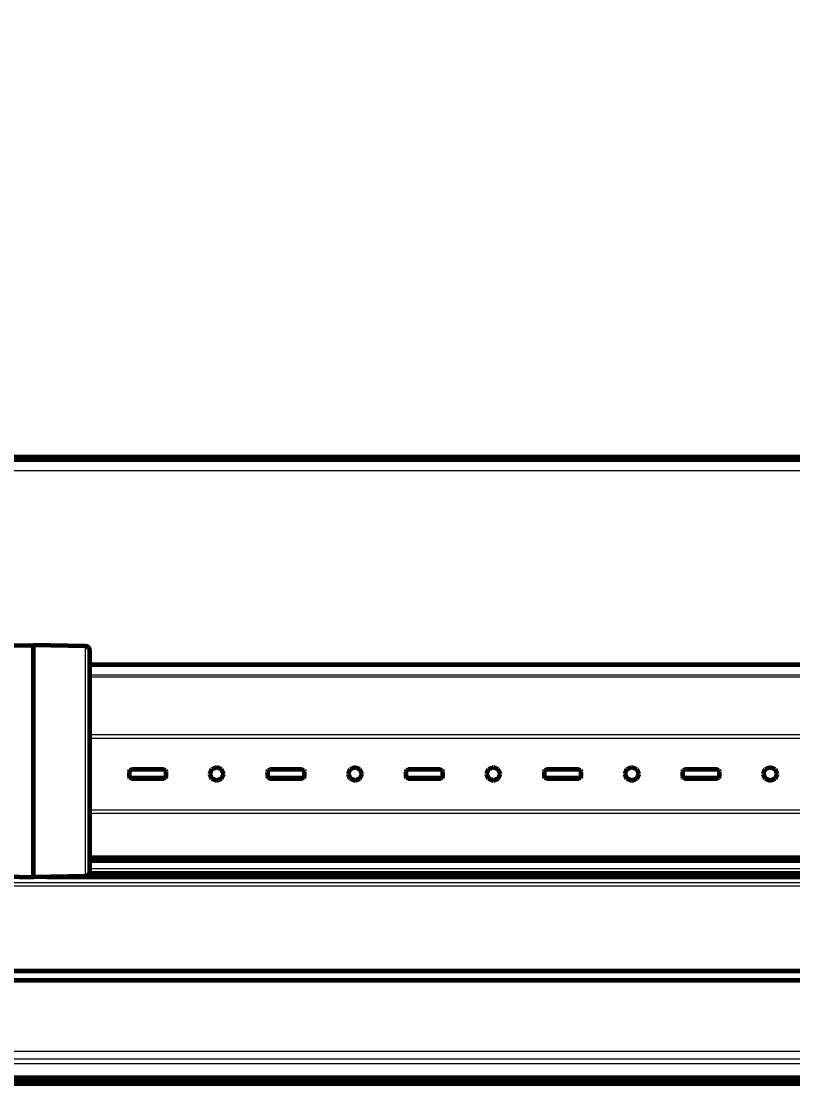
# Model space of a CAD drawing. Header units: millimetres. Extents: x 0 to 841, y 0 to 594.
# Drawn here: x 197.7 to 239.5, y 507.1 to 564.7 of the extents above; entities that cross this region are included whole.
import ezdxf

# ---------------------------------------------------------------- set-up
doc = ezdxf.new("R2010")
doc.units = ezdxf.units.MM
doc.linetypes.add('K5LT_BASIC', pattern=[0])
doc.linetypes.add('K5LT_THIN', pattern=[0])
doc.layers.add('Системный слой', color=7, linetype='Continuous')
doc.layers.add('Системный слой (1)', color=7, linetype='Continuous', true_color=0x909090)
doc.styles.add('KDIMTEXTSTYLE', font='GOST_AU.SHX', dxfattribs={"width": 0.96, "oblique": 15, "height": 5})
doc.dimstyles.new('KDIMSTYLE (0.25)', dxfattribs={"dimtxt": 5, "dimasz": 1, "dimexe": 2, "dimexo": 0, "dimgap": 1, "dimtad": 1, "dimlfac": 4, "dimtxsty": 'KDIMTEXTSTYLE', "dimsah": 1, "dimcen": 0, "dimdle": 1, "dimadec": 0, "dimazin": 0, "dimtfac": 0.667, "dimtmove": 0, "dimatfit": 3, "dimfxl": 1, "dimtvp": 1, "dimtolj": 1, "dimtzin": 0, "dimarcsym": 0})
pattern_1 = [(45, (0, 0), (-3.535534, 3.535534), [])]

# ---------------------------------------------------------------- blocks, each defined once
blk = doc.blocks.new('U360')
at = {"layer": 'Системный слой (1)', "color": 7, "linetype": 'K5LT_THIN', "lineweight": 18}
blk.add_line((201.433, 529.798), (269.558, 529.798), dxfattribs=at)
blk = doc.blocks.new('U361')
at = {"layer": 'Системный слой (1)', "color": 5, "linetype": 'K5LT_BASIC', "lineweight": 60, "true_color": 0x0000ff}
blk.add_line((201.433, 519.345), (278.989, 519.345), dxfattribs=at)
blk = doc.blocks.new('U362')
at = {"layer": 'Системный слой (1)', "color": 7, "linetype": 'K5LT_THIN', "lineweight": 18}
blk.add_line((201.433, 519.4), (278.99, 519.4), dxfattribs=at)
blk = doc.blocks.new('U363')
at = {"layer": 'Системный слой (1)', "color": 7, "linetype": 'K5LT_THIN', "lineweight": 18}
blk.add_line((201.433, 529.142), (269.558, 529.142), dxfattribs=at)
blk = doc.blocks.new('U364')
at = {"layer": 'Системный слой (1)', "color": 5, "linetype": 'K5LT_BASIC', "lineweight": 60, "true_color": 0x0000ff}
blk.add_line((201.433, 529.801), (269.558, 529.801), dxfattribs=at)
blk = doc.blocks.new('U365')
at = {"layer": 'Системный слой (1)', "color": 7, "linetype": 'K5LT_THIN', "lineweight": 18}
blk.add_line((201.433, 521.934), (279.039, 521.934), dxfattribs=at)
blk = doc.blocks.new('U366')
at = {"layer": 'Системный слой (1)', "color": 7, "linetype": 'K5LT_THIN', "lineweight": 18}
blk.add_line((201.433, 525.809), (269.558, 525.809), dxfattribs=at)
blk = doc.blocks.new('U367')
at = {"layer": 'Системный слой (1)', "color": 7, "linetype": 'K5LT_THIN', "lineweight": 18}
blk.add_line((201.433, 521.752), (279.036, 521.752), dxfattribs=at)
blk = doc.blocks.new('U368')
at = {"layer": 'Системный слой (1)', "color": 7, "linetype": 'K5LT_THIN', "lineweight": 18}
blk.add_line((201.433, 526.013), (269.558, 526.013), dxfattribs=at)
blk = doc.blocks.new('U369')
at = {"layer": 'Системный слой (1)', "color": 7, "linetype": 'K5LT_THIN', "lineweight": 18}
blk.add_line((201.433, 529.249), (269.558, 529.249), dxfattribs=at)
blk = doc.blocks.new('U372')
at = {"layer": 'Системный слой (1)', "color": 5, "linetype": 'K5LT_BASIC', "lineweight": 60, "true_color": 0x0000ff}
for p, q in [((237.933, 523.882), (238.05, 523.623)), ((238.05, 523.623), (238.308, 523.521)), ((238.308, 523.521), (238.573, 523.63)), ((238.573, 523.63), (238.683, 523.882))]:
    blk.add_line(p, q, dxfattribs=at)
blk = doc.blocks.new('U373')
at = {"layer": 'Системный слой (1)', "color": 5, "linetype": 'K5LT_BASIC', "lineweight": 60, "true_color": 0x0000ff}
for p, q in [((226.058, 523.748), (226.094, 523.66)), ((226.094, 523.66), (226.183, 523.624))]:
    blk.add_line(p, q, dxfattribs=at)
blk = doc.blocks.new('U375')
at = {"layer": 'Системный слой (1)', "color": 5, "linetype": 'K5LT_BASIC', "lineweight": 60, "true_color": 0x0000ff}
for p, q in [((211.058, 523.748), (211.094, 523.66)), ((211.094, 523.66), (211.183, 523.624))]:
    blk.add_line(p, q, dxfattribs=at)
blk = doc.blocks.new('U376')
at = {"layer": 'Системный слой (1)', "color": 5, "linetype": 'K5LT_BASIC', "lineweight": 60, "true_color": 0x0000ff}
for p, q in [((203.594, 524.083), (203.558, 523.995)), ((203.683, 524.119), (203.594, 524.083))]:
    blk.add_line(p, q, dxfattribs=at)
blk = doc.blocks.new('U378')
at = {"layer": 'Системный слой (1)', "color": 5, "linetype": 'K5LT_BASIC', "lineweight": 60, "true_color": 0x0000ff}
for p, q in [((205.433, 523.645), (205.521, 523.681)), ((205.521, 523.681), (205.558, 523.769))]:
    blk.add_line(p, q, dxfattribs=at)
blk = doc.blocks.new('U390')
at = {"layer": 'Системный слой (1)', "color": 5, "linetype": 'K5LT_BASIC', "lineweight": 60, "true_color": 0x0000ff}
for p, q in [((230.543, 524.134), (230.433, 523.871)), ((230.808, 524.243), (230.543, 524.134)), ((231.073, 524.134), (230.808, 524.243)), ((231.183, 523.871), (231.073, 524.134)), ((230.433, 523.871), (230.543, 523.609)), ((230.543, 523.609), (230.808, 523.5)), ((230.808, 523.5), (231.073, 523.609)), ((231.073, 523.609), (231.183, 523.871))]:
    blk.add_line(p, q, dxfattribs=at)
blk = doc.blocks.new('U397')
at = {"layer": 'Системный слой (1)', "color": 5, "linetype": 'K5LT_BASIC', "lineweight": 60, "true_color": 0x0000ff}
for p, q in [((205.521, 524.083), (205.433, 524.119)), ((205.558, 523.995), (205.521, 524.083))]:
    blk.add_line(p, q, dxfattribs=at)
blk = doc.blocks.new('U399')
at = {"layer": 'Системный слой (1)', "color": 5, "linetype": 'K5LT_BASIC', "lineweight": 60, "true_color": 0x0000ff}
for p, q in [((220.433, 523.624), (220.521, 523.66)), ((220.521, 523.66), (220.558, 523.748))]:
    blk.add_line(p, q, dxfattribs=at)
blk = doc.blocks.new('U402')
at = {"layer": 'Системный слой (1)', "color": 5, "linetype": 'K5LT_BASIC', "lineweight": 60, "true_color": 0x0000ff}
for p, q in [((218.558, 523.748), (218.594, 523.66)), ((218.594, 523.66), (218.683, 523.624))]:
    blk.add_line(p, q, dxfattribs=at)
blk = doc.blocks.new('U408')
at = {"layer": 'Системный слой (1)', "color": 5, "linetype": 'K5LT_BASIC', "lineweight": 60, "true_color": 0x0000ff}
for p, q in [((233.558, 523.748), (233.594, 523.66)), ((233.594, 523.66), (233.683, 523.624))]:
    blk.add_line(p, q, dxfattribs=at)
blk = doc.blocks.new('U415')
at = {"layer": 'Системный слой (1)', "color": 5, "linetype": 'K5LT_BASIC', "lineweight": 60, "true_color": 0x0000ff}
for p, q in [((208.043, 524.134), (207.933, 523.871)), ((208.308, 524.243), (208.043, 524.134)), ((208.573, 524.134), (208.308, 524.243)), ((208.683, 523.871), (208.573, 524.134)), ((207.933, 523.871), (208.043, 523.609)), ((208.043, 523.609), (208.308, 523.5)), ((208.308, 523.5), (208.573, 523.609)), ((208.573, 523.609), (208.683, 523.871))]:
    blk.add_line(p, q, dxfattribs=at)
blk = doc.blocks.new('U417')
at = {"layer": 'Системный слой (1)', "color": 5, "linetype": 'K5LT_BASIC', "lineweight": 60, "true_color": 0x0000ff}
for p, q in [((230.433, 523.882), (230.55, 523.623)), ((230.55, 523.623), (230.808, 523.521)), ((230.808, 523.521), (231.073, 523.63)), ((231.073, 523.63), (231.183, 523.882))]:
    blk.add_line(p, q, dxfattribs=at)
blk = doc.blocks.new('U423')
at = {"layer": 'Системный слой (1)', "color": 5, "linetype": 'K5LT_BASIC', "lineweight": 60, "true_color": 0x0000ff}
for p, q in [((235.433, 523.645), (235.521, 523.681)), ((235.521, 523.681), (235.558, 523.769))]:
    blk.add_line(p, q, dxfattribs=at)
blk = doc.blocks.new('U426')
at = {"layer": 'Системный слой (1)', "color": 5, "linetype": 'K5LT_BASIC', "lineweight": 60, "true_color": 0x0000ff}
for p, q in [((203.558, 523.748), (203.594, 523.66)), ((203.594, 523.66), (203.683, 523.624))]:
    blk.add_line(p, q, dxfattribs=at)
blk = doc.blocks.new('U430')
at = {"layer": 'Системный слой (1)', "color": 5, "linetype": 'K5LT_BASIC', "lineweight": 60, "true_color": 0x0000ff}
for p, q in [((226.058, 523.769), (226.094, 523.681)), ((226.094, 523.681), (226.183, 523.645))]:
    blk.add_line(p, q, dxfattribs=at)
blk = doc.blocks.new('U438')
at = {"layer": 'Системный слой (1)', "color": 5, "linetype": 'K5LT_BASIC', "lineweight": 60, "true_color": 0x0000ff}
for p, q in [((233.594, 524.083), (233.558, 523.995)), ((233.683, 524.119), (233.594, 524.083))]:
    blk.add_line(p, q, dxfattribs=at)
blk = doc.blocks.new('U455')
at = {"layer": 'Системный слой (1)', "color": 5, "linetype": 'K5LT_BASIC', "lineweight": 60, "true_color": 0x0000ff}
for p, q in [((215.433, 523.882), (215.55, 523.623)), ((215.55, 523.623), (215.808, 523.521)), ((215.808, 523.521), (216.073, 523.63)), ((216.073, 523.63), (216.183, 523.882))]:
    blk.add_line(p, q, dxfattribs=at)
blk = doc.blocks.new('U456')
at = {"layer": 'Системный слой (1)', "color": 5, "linetype": 'K5LT_BASIC', "lineweight": 60, "true_color": 0x0000ff}
for p, q in [((222.933, 523.882), (223.05, 523.623)), ((223.05, 523.623), (223.308, 523.521)), ((223.308, 523.521), (223.573, 523.63)), ((223.573, 523.63), (223.683, 523.882))]:
    blk.add_line(p, q, dxfattribs=at)
blk = doc.blocks.new('U467')
at = {"layer": 'Системный слой (1)', "color": 5, "linetype": 'K5LT_BASIC', "lineweight": 60, "true_color": 0x0000ff}
for p, q in [((218.594, 524.083), (218.558, 523.995)), ((218.683, 524.119), (218.594, 524.083))]:
    blk.add_line(p, q, dxfattribs=at)
blk = doc.blocks.new('U478')
at = {"layer": 'Системный слой (1)', "color": 5, "linetype": 'K5LT_BASIC', "lineweight": 60, "true_color": 0x0000ff}
for p, q in [((215.543, 524.134), (215.433, 523.871)), ((215.808, 524.243), (215.543, 524.134)), ((216.073, 524.134), (215.808, 524.243)), ((216.183, 523.871), (216.073, 524.134)), ((215.433, 523.871), (215.543, 523.609)), ((215.543, 523.609), (215.808, 523.5)), ((215.808, 523.5), (216.073, 523.609)), ((216.073, 523.609), (216.183, 523.871))]:
    blk.add_line(p, q, dxfattribs=at)
blk = doc.blocks.new('U490')
at = {"layer": 'Системный слой (1)', "color": 5, "linetype": 'K5LT_BASIC', "lineweight": 60, "true_color": 0x0000ff}
for p, q in [((235.521, 524.083), (235.433, 524.119)), ((235.558, 523.995), (235.521, 524.083))]:
    blk.add_line(p, q, dxfattribs=at)
blk = doc.blocks.new('U498')
at = {"layer": 'Системный слой (1)', "color": 5, "linetype": 'K5LT_BASIC', "lineweight": 60, "true_color": 0x0000ff}
for p, q in [((218.558, 523.769), (218.594, 523.681)), ((218.594, 523.681), (218.683, 523.645))]:
    blk.add_line(p, q, dxfattribs=at)
blk = doc.blocks.new('U501')
at = {"layer": 'Системный слой (1)', "color": 5, "linetype": 'K5LT_BASIC', "lineweight": 60, "true_color": 0x0000ff}
for p, q in [((233.558, 523.769), (233.594, 523.681)), ((233.594, 523.681), (233.683, 523.645))]:
    blk.add_line(p, q, dxfattribs=at)
blk = doc.blocks.new('U505')
at = {"layer": 'Системный слой (1)', "color": 5, "linetype": 'K5LT_BASIC', "lineweight": 60, "true_color": 0x0000ff}
for p, q in [((235.433, 523.624), (235.521, 523.66)), ((235.521, 523.66), (235.558, 523.748))]:
    blk.add_line(p, q, dxfattribs=at)
blk = doc.blocks.new('U512')
at = {"layer": 'Системный слой (1)', "color": 5, "linetype": 'K5LT_BASIC', "lineweight": 60, "true_color": 0x0000ff}
for p, q in [((227.933, 523.624), (228.021, 523.66)), ((228.021, 523.66), (228.058, 523.748))]:
    blk.add_line(p, q, dxfattribs=at)
blk = doc.blocks.new('U513')
at = {"layer": 'Системный слой (1)', "color": 5, "linetype": 'K5LT_BASIC', "lineweight": 60, "true_color": 0x0000ff}
for p, q in [((223.043, 524.134), (222.933, 523.871)), ((223.308, 524.243), (223.043, 524.134)), ((223.573, 524.134), (223.308, 524.243)), ((223.683, 523.871), (223.573, 524.134)), ((222.933, 523.871), (223.043, 523.609)), ((223.043, 523.609), (223.308, 523.5)), ((223.308, 523.5), (223.573, 523.609)), ((223.573, 523.609), (223.683, 523.871))]:
    blk.add_line(p, q, dxfattribs=at)
blk = doc.blocks.new('U515')
at = {"layer": 'Системный слой (1)', "color": 5, "linetype": 'K5LT_BASIC', "lineweight": 60, "true_color": 0x0000ff}
for p, q in [((212.933, 523.624), (213.021, 523.66)), ((213.021, 523.66), (213.058, 523.748))]:
    blk.add_line(p, q, dxfattribs=at)
blk = doc.blocks.new('U516')
at = {"layer": 'Системный слой (1)', "color": 5, "linetype": 'K5LT_BASIC', "lineweight": 60, "true_color": 0x0000ff}
for p, q in [((228.021, 524.083), (227.933, 524.119)), ((228.058, 523.995), (228.021, 524.083))]:
    blk.add_line(p, q, dxfattribs=at)
blk = doc.blocks.new('U528')
at = {"layer": 'Системный слой (1)', "color": 5, "linetype": 'K5LT_BASIC', "lineweight": 60, "true_color": 0x0000ff}
for p, q in [((227.933, 523.645), (228.021, 523.681)), ((228.021, 523.681), (228.058, 523.769))]:
    blk.add_line(p, q, dxfattribs=at)
blk = doc.blocks.new('U530')
at = {"layer": 'Системный слой (1)', "color": 5, "linetype": 'K5LT_BASIC', "lineweight": 60, "true_color": 0x0000ff}
for p, q in [((211.094, 524.083), (211.058, 523.995)), ((211.183, 524.119), (211.094, 524.083))]:
    blk.add_line(p, q, dxfattribs=at)
blk = doc.blocks.new('U532')
at = {"layer": 'Системный слой (1)', "color": 5, "linetype": 'K5LT_BASIC', "lineweight": 60, "true_color": 0x0000ff}
for p, q in [((212.933, 523.645), (213.021, 523.681)), ((213.021, 523.681), (213.058, 523.769))]:
    blk.add_line(p, q, dxfattribs=at)
blk = doc.blocks.new('U537')
at = {"layer": 'Системный слой (1)', "color": 5, "linetype": 'K5LT_BASIC', "lineweight": 60, "true_color": 0x0000ff}
for p, q in [((203.558, 523.769), (203.594, 523.681)), ((203.594, 523.681), (203.683, 523.645))]:
    blk.add_line(p, q, dxfattribs=at)
blk = doc.blocks.new('U542')
at = {"layer": 'Системный слой (1)', "color": 5, "linetype": 'K5LT_BASIC', "lineweight": 60, "true_color": 0x0000ff}
for p, q in [((220.433, 523.645), (220.521, 523.681)), ((220.521, 523.681), (220.558, 523.769))]:
    blk.add_line(p, q, dxfattribs=at)
blk = doc.blocks.new('U551')
at = {"layer": 'Системный слой (1)', "color": 5, "linetype": 'K5LT_BASIC', "lineweight": 60, "true_color": 0x0000ff}
for p, q in [((207.933, 523.882), (208.05, 523.623)), ((208.05, 523.623), (208.308, 523.521)), ((208.308, 523.521), (208.573, 523.63)), ((208.573, 523.63), (208.683, 523.882))]:
    blk.add_line(p, q, dxfattribs=at)
blk = doc.blocks.new('U561')
at = {"layer": 'Системный слой (1)', "color": 5, "linetype": 'K5LT_BASIC', "lineweight": 60, "true_color": 0x0000ff}
for p, q in [((205.433, 523.624), (205.521, 523.66)), ((205.521, 523.66), (205.558, 523.748))]:
    blk.add_line(p, q, dxfattribs=at)
blk = doc.blocks.new('U578')
at = {"layer": 'Системный слой (1)', "color": 5, "linetype": 'K5LT_BASIC', "lineweight": 60, "true_color": 0x0000ff}
for p, q in [((226.094, 524.083), (226.058, 523.995)), ((226.183, 524.119), (226.094, 524.083))]:
    blk.add_line(p, q, dxfattribs=at)
blk = doc.blocks.new('U581')
at = {"layer": 'Системный слой (1)', "color": 5, "linetype": 'K5LT_BASIC', "lineweight": 60, "true_color": 0x0000ff}
for p, q in [((211.058, 523.769), (211.094, 523.681)), ((211.094, 523.681), (211.183, 523.645))]:
    blk.add_line(p, q, dxfattribs=at)
blk = doc.blocks.new('U591')
at = {"layer": 'Системный слой (1)', "color": 5, "linetype": 'K5LT_BASIC', "lineweight": 60, "true_color": 0x0000ff}
for p, q in [((220.521, 524.083), (220.433, 524.119)), ((220.558, 523.995), (220.521, 524.083))]:
    blk.add_line(p, q, dxfattribs=at)
blk = doc.blocks.new('U599')
at = {"layer": 'Системный слой (1)', "color": 5, "linetype": 'K5LT_BASIC', "lineweight": 60, "true_color": 0x0000ff}
for p, q in [((238.043, 524.134), (237.933, 523.871)), ((238.308, 524.243), (238.043, 524.134)), ((238.573, 524.134), (238.308, 524.243)), ((238.683, 523.871), (238.573, 524.134)), ((237.933, 523.871), (238.043, 523.609)), ((238.043, 523.609), (238.308, 523.5)), ((238.308, 523.5), (238.573, 523.609)), ((238.573, 523.609), (238.683, 523.871))]:
    blk.add_line(p, q, dxfattribs=at)
blk = doc.blocks.new('U600')
at = {"layer": 'Системный слой (1)', "color": 5, "linetype": 'K5LT_BASIC', "lineweight": 60, "true_color": 0x0000ff}
for p, q in [((213.021, 524.083), (212.933, 524.119)), ((213.058, 523.995), (213.021, 524.083))]:
    blk.add_line(p, q, dxfattribs=at)
blk = doc.blocks.new('U608')
at = {"layer": 'Системный слой (1)', "color": 5, "linetype": 'K5LT_BASIC', "lineweight": 60, "true_color": 0x0000ff}
blk.add_line((157.307, 507.248), (278.764, 507.248), dxfattribs=at)
blk = doc.blocks.new('U609')
at = {"layer": 'Системный слой (1)', "color": 5, "linetype": 'K5LT_BASIC', "lineweight": 60, "true_color": 0x0000ff}
blk.add_line((278.761, 507.085), (157.307, 507.085), dxfattribs=at)
blk = doc.blocks.new('U610')
at = {"layer": 'Системный слой (1)', "color": 7, "linetype": 'K5LT_THIN', "lineweight": 18}
blk.add_line((201.433, 518.749), (259.558, 518.749), dxfattribs=at)
blk = doc.blocks.new('U611')
at = {"layer": 'Системный слой (1)', "color": 7, "linetype": 'K5LT_THIN', "lineweight": 18}
blk.add_line((201.431, 518.56), (259.558, 518.56), dxfattribs=at)
blk = doc.blocks.new('U612')
at = {"layer": 'Системный слой (1)', "color": 5, "linetype": 'K5LT_BASIC', "lineweight": 60, "true_color": 0x0000ff}
blk.add_line((201.433, 519.194), (259.558, 519.194), dxfattribs=at)
blk = doc.blocks.new('U613')
at = {"layer": 'Системный слой (1)', "color": 5, "linetype": 'K5LT_BASIC', "lineweight": 60, "true_color": 0x0000ff}
blk.add_line((199.088, 518.299), (259.558, 518.299), dxfattribs=at)
blk = doc.blocks.new('U614')
at = {"layer": 'Системный слой (1)', "color": 7, "linetype": 'K5LT_THIN', "lineweight": 18}
blk.add_line((157.307, 518), (278.963, 518), dxfattribs=at)
blk = doc.blocks.new('U615')
at = {"layer": 'Системный слой (1)', "color": 5, "linetype": 'K5LT_BASIC', "lineweight": 60, "true_color": 0x0000ff}
blk.add_line((157.307, 507.41), (278.767, 507.41), dxfattribs=at)
blk = doc.blocks.new('U616')
at = {"layer": 'Системный слой (1)', "color": 7, "linetype": 'K5LT_THIN', "lineweight": 18}
blk.add_line((184.558, 518.243), (259.558, 518.243), dxfattribs=at)
blk = doc.blocks.new('U617')
at = {"layer": 'Системный слой (1)', "color": 5, "linetype": 'K5LT_BASIC', "lineweight": 60, "true_color": 0x0000ff}
blk.add_line((157.307, 513.198), (278.871, 513.198), dxfattribs=at)
blk = doc.blocks.new('U618')
at = {"layer": 'Системный слой (1)', "color": 7, "linetype": 'K5LT_THIN', "lineweight": 18}
blk.add_line((157.307, 508.438), (278.784, 508.438), dxfattribs=at)
blk = doc.blocks.new('U619')
at = {"layer": 'Системный слой (1)', "color": 5, "linetype": 'K5LT_BASIC', "lineweight": 60, "true_color": 0x0000ff}
blk.add_line((157.307, 512.706), (278.862, 512.706), dxfattribs=at)
blk = doc.blocks.new('U620')
at = {"layer": 'Системный слой (1)', "color": 7, "linetype": 'K5LT_THIN', "lineweight": 18}
blk.add_line((157.307, 507.512), (278.768, 507.512), dxfattribs=at)
blk = doc.blocks.new('U621')
at = {"layer": 'Системный слой (1)', "color": 7, "linetype": 'K5LT_THIN', "lineweight": 18}
blk.add_line((157.307, 517.819), (278.96, 517.819), dxfattribs=at)
blk = doc.blocks.new('U622')
at = {"layer": 'Системный слой (1)', "color": 7, "linetype": 'K5LT_THIN', "lineweight": 18}
blk.add_line((157.307, 508.182), (278.78, 508.182), dxfattribs=at)
blk = doc.blocks.new('U623')
at = {"layer": 'Системный слой (1)', "color": 5, "linetype": 'K5LT_BASIC', "lineweight": 60, "true_color": 0x0000ff}
blk.add_line((201.415, 518.5), (259.558, 518.5), dxfattribs=at)
blk = doc.blocks.new('U624')
at = {"layer": 'Системный слой (1)', "color": 7, "linetype": 'K5LT_THIN', "lineweight": 18}
blk.add_line((157.307, 508.857), (278.792, 508.857), dxfattribs=at)
blk = doc.blocks.new('U643')
at = {"layer": 'Системный слой (1)', "color": 5, "linetype": 'K5LT_BASIC', "lineweight": 60, "true_color": 0x0000ff}
for p, q in [((201.433, 528.166), (201.433, 530.553)), ((201.433, 518.593), (201.433, 528.166))]:
    blk.add_line(p, q, dxfattribs=at)
blk = doc.blocks.new('U644')
at = {"layer": 'Системный слой (1)', "color": 7, "linetype": 'K5LT_THIN', "lineweight": 18}
for p, q in [((201.188, 528.317), (201.188, 530.803)), ((201.188, 518.343), (201.188, 528.317))]:
    blk.add_line(p, q, dxfattribs=at)
blk = doc.blocks.new('U645')
at = {"layer": 'Системный слой (1)', "color": 7, "linetype": 'K5LT_THIN', "lineweight": 18}
blk.add_line((279.418, 540.31), (157.307, 540.31), dxfattribs=at)
blk = doc.blocks.new('U646')
at = {"layer": 'Системный слой (1)', "color": 5, "linetype": 'K5LT_BASIC', "lineweight": 60, "true_color": 0x0000ff}
blk.add_line((279.43, 540.898), (157.307, 540.898), dxfattribs=at)
blk = doc.blocks.new('U647')
at = {"layer": 'Системный слой (1)', "color": 5, "linetype": 'K5LT_BASIC', "lineweight": 60, "true_color": 0x0000ff}
blk.add_line((157.307, 541.06), (279.433, 541.06), dxfattribs=at)
blk = doc.blocks.new('KDIMARROW_01')
at = {"layer": 'Системный слой'}
blk.add_hatch(color=0, dxfattribs=at).paths.add_polyline_path([(0, 0), (-5, 0.658), (-4.5, 0), (-5, -0.658)])
at = {"layer": 'Системный слой', "color": 0, "linetype": 'K5LT_THIN', "lineweight": 18}
for p, q in [((-4.5, 0), (-5, 0.658)), ((-5, 0.658), (0, 0)), ((0, 0), (-5, -0.658)), ((-5, -0.658), (-4.5, 0))]:
    blk.add_line(p, q, dxfattribs=at)
at = {"layer": 'Системный слой (1)', "color": 0, "linetype": 'K5LT_THIN', "lineweight": 18}
blk.add_line((0, 0), (-1, 0), dxfattribs=at)

msp = doc.modelspace()

# ---------------------------------------------------------------- hatches: boundary and pattern name
at = {"layer": 'Системный слой (1)'}
h = msp.add_hatch(dxfattribs=at)
h.set_pattern_fill('Металл', angle=45, style=0, pattern_type=0)
h.set_pattern_definition(pattern_1)
h.paths.add_polyline_path([(404.7362, 540.8979), (404.7362, 541.0604), (284.4333, 541.0604), (284.4299, 540.8979)])
h.paths.add_polyline_path([(157.3074, 541.0604), (279.4333, 541.0604), (279.4299, 540.8979), (157.3074, 540.8979)])
h = msp.add_hatch(dxfattribs=at)
h.set_pattern_fill('Металл', angle=45, style=0, pattern_type=0)
h.set_pattern_definition(pattern_1)
h.paths.add_polyline_path([(404.7362, 507.0854), (404.7362, 507.2479), (283.7638, 507.2479), (283.7609, 507.0854)])
h.paths.add_polyline_path([(157.3074, 507.2479), (278.7638, 507.2479), (278.7609, 507.0854), (157.3074, 507.0854)])

# ---------------------------------------------------------------- linework, layer by layer
at = {"layer": 'Системный слой (1)', "color": 5, "linetype": 'K5LT_BASIC', "lineweight": 60, "true_color": 0x0000ff}
for p, q in [((195.5526, 530.8029), (198.3703, 530.8615)), ((201.1879, 530.8029), (198.3703, 530.8615)), ((198.3703, 528.3517), (198.3703, 530.8615)), ((198.3703, 518.2842), (198.3703, 528.3517)), ((205.4328, 524.1189), (203.6828, 524.1189)), ((212.9328, 524.1189), (211.1828, 524.1189)), ((220.4328, 524.1189), (218.6828, 524.1189)), ((227.9328, 524.1189), (226.1828, 524.1189)), ((235.4328, 524.1189), (233.6828, 524.1189)), ((203.5578, 523.9951), (203.5578, 523.7476)), ((205.4328, 523.6449), (203.6828, 523.6449)), ((203.6828, 523.6238), (205.4328, 523.6238)), ((205.5578, 523.7476), (205.5578, 523.9951)), ((211.0578, 523.9951), (211.0578, 523.7476)), ((212.9328, 523.6449), (211.1828, 523.6449)), ((211.1828, 523.6238), (212.9328, 523.6238)), ((213.0578, 523.7476), (213.0578, 523.9951)), ((218.5578, 523.9951), (218.5578, 523.7476)), ((220.4328, 523.6449), (218.6828, 523.6449)), ((218.6828, 523.6238), (220.4328, 523.6238)), ((220.5578, 523.7476), (220.5578, 523.9951)), ((226.0578, 523.9951), (226.0578, 523.7476)), ((227.9328, 523.6449), (226.1828, 523.6449)), ((226.1828, 523.6238), (227.9328, 523.6238)), ((228.0578, 523.7476), (228.0578, 523.9951)), ((233.5578, 523.9951), (233.5578, 523.7476)), ((235.4328, 523.6449), (233.6828, 523.6449)), ((233.6828, 523.6238), (235.4328, 523.6238)), ((235.5578, 523.7476), (235.5578, 523.9951)), ((195.5526, 518.3428), (198.3703, 518.2842)), ((201.1879, 518.3428), (198.3703, 518.2842))]:
    msp.add_line(p, q, dxfattribs=at)
at = {"layer": 'Системный слой (1)', "color": 7, "linetype": 'K5LT_THIN', "lineweight": 18}
for p, q in [((203.6828, 523.6449), (203.6828, 523.6238)), ((205.4328, 523.6449), (205.4328, 523.6238)), ((211.1828, 523.6449), (211.1828, 523.6238)), ((212.9328, 523.6449), (212.9328, 523.6238)), ((218.6828, 523.6449), (218.6828, 523.6238)), ((220.4328, 523.6449), (220.4328, 523.6238)), ((226.1828, 523.6449), (226.1828, 523.6238)), ((227.9328, 523.6449), (227.9328, 523.6238)), ((233.6828, 523.6449), (233.6828, 523.6238)), ((235.4328, 523.6449), (235.4328, 523.6238))]:
    msp.add_line(p, q, dxfattribs=at)
at = {"layer": 'Системный слой (1)', "color": 5, "linetype": 'K5LT_BASIC', "lineweight": 60, "true_color": 0x0000ff}
for centre, start, end in [((201.1828, 530.553), 0, 88.81), ((201.1828, 518.5927), 271.19, 0)]:
    msp.add_arc(centre, 0.25, start, end, dxfattribs=at)

# ---------------------------------------------------------------- block references
at = {"layer": 'Системный слой (1)'}
for name in ['U647', 'U646', 'U645', 'U644', 'U643', 'U364', 'U360', 'U369', 'U363', 'U368', 'U366', 'U376', 'U397', 'U415', 'U530', 'U600', 'U478', 'U467', 'U591', 'U513', 'U578', 'U516', 'U390', 'U438', 'U490', 'U599', 'U537', 'U426', 'U378', 'U561', 'U551', 'U581', 'U375', 'U532', 'U515', 'U455', 'U498', 'U402', 'U542', 'U399', 'U456', 'U430', 'U373', 'U528', 'U512', 'U417', 'U501', 'U408', 'U423', 'U505', 'U372', 'U365', 'U367', 'U362', 'U361', 'U612', 'U610', 'U611', 'U623', 'U613', 'U616', 'U614', 'U621', 'U617', 'U619', 'U624', 'U618', 'U622', 'U620', 'U615', 'U608', 'U609']:
    msp.add_blockref(name, (0, 0), dxfattribs=at)

# ---------------------------------------------------------------- dimensions: what is measured, and where the dimension line sits
at = {"layer": 'Системный слой (1)', "color": 7}
msp.add_linear_dim(base=(102.9328, 572.0595), p1=(449.5033, 541.1979), p2=(102.9328, 541.1979), location=(275.9328, 572.0595), text='\\H5.0;\\W0.965;\\Q15;\\A1;{\\H5.0;\\W0.965;\\Q15;\\Q15;L = l\\S^ 2;\\Q15;+106}', dimstyle='KDIMSTYLE (0.25)', override={"dimexo": 0, "dimblk1": 'KDIMARROW_01', "dimblk2": 'KDIMARROW_01', "dimse1": 0, "dimse2": 0, "dimclrt": 7, "dimtolj": 1}, dxfattribs=at).render()

doc.saveas('drawing.dxf')
